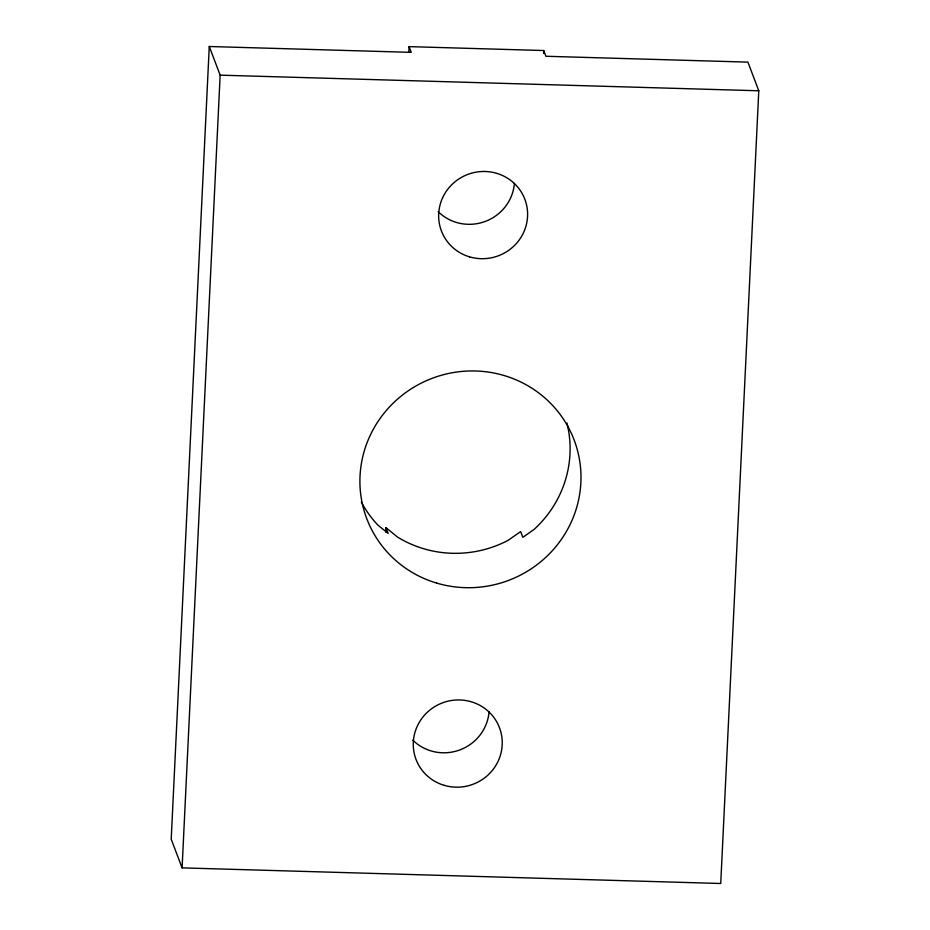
<?xml version="1.0" encoding="UTF-8"?>
<svg xmlns="http://www.w3.org/2000/svg" width="930" height="930" viewBox="0 0 930 930"><rect width="100%" height="100%" fill="white"/><g stroke="black" fill="none" stroke-linecap="round" stroke-linejoin="round"><path stroke-width="1.4" d="M409.072 46.628L411.258 52.359L209.262 46.5L171.213 839.22L182.094 867.876L720.738 883.5L758.787 90.78L747.906 62.124L545.91 56.265L543.736 50.534L409.072 46.628L408.793 52.429M182.094 867.876L220.154 75.156L209.262 46.5M385.776 532.041L385.985 527.682L397.668 537.168A110.903 108.02 -20.8 0 0 508.082 540.365L520.649 531.588L522.823 537.319L533.96 529.542A110.903 108.02 -20.8 0 0 566.916 422.999M543.597 53.429L543.736 50.534M220.154 75.156L758.787 90.78M385.985 527.682L388.159 533.413L377.801 525.008A110.903 108.02 -20.8 0 1 361.328 502.072M489.041 711.88A44.628 43.466 -20.8 0 1 459.769 749.952A44.628 43.466 -20.8 0 1 412.781 740.117M514.406 183.408A44.628 43.466 -20.8 0 1 485.135 221.48A44.628 43.466 -20.8 0 1 438.158 211.633M436.844 583.145A110.903 108.02 -20.8 0 0 578.448 454.386A110.903 108.02 -20.8 0 0 396.041 400.458A110.903 108.02 -20.8 0 0 436.844 583.145M469.603 256.866A44.628 43.466 -20.8 0 0 526.589 205.053A44.628 43.466 -20.8 0 0 453.189 183.35A44.628 43.466 -20.8 0 0 469.603 256.866M444.238 785.35A44.628 43.466 -20.8 0 0 501.224 733.526A44.628 43.466 -20.8 0 0 427.812 711.822A44.628 43.466 -20.8 0 0 444.238 785.35"/></g></svg>
